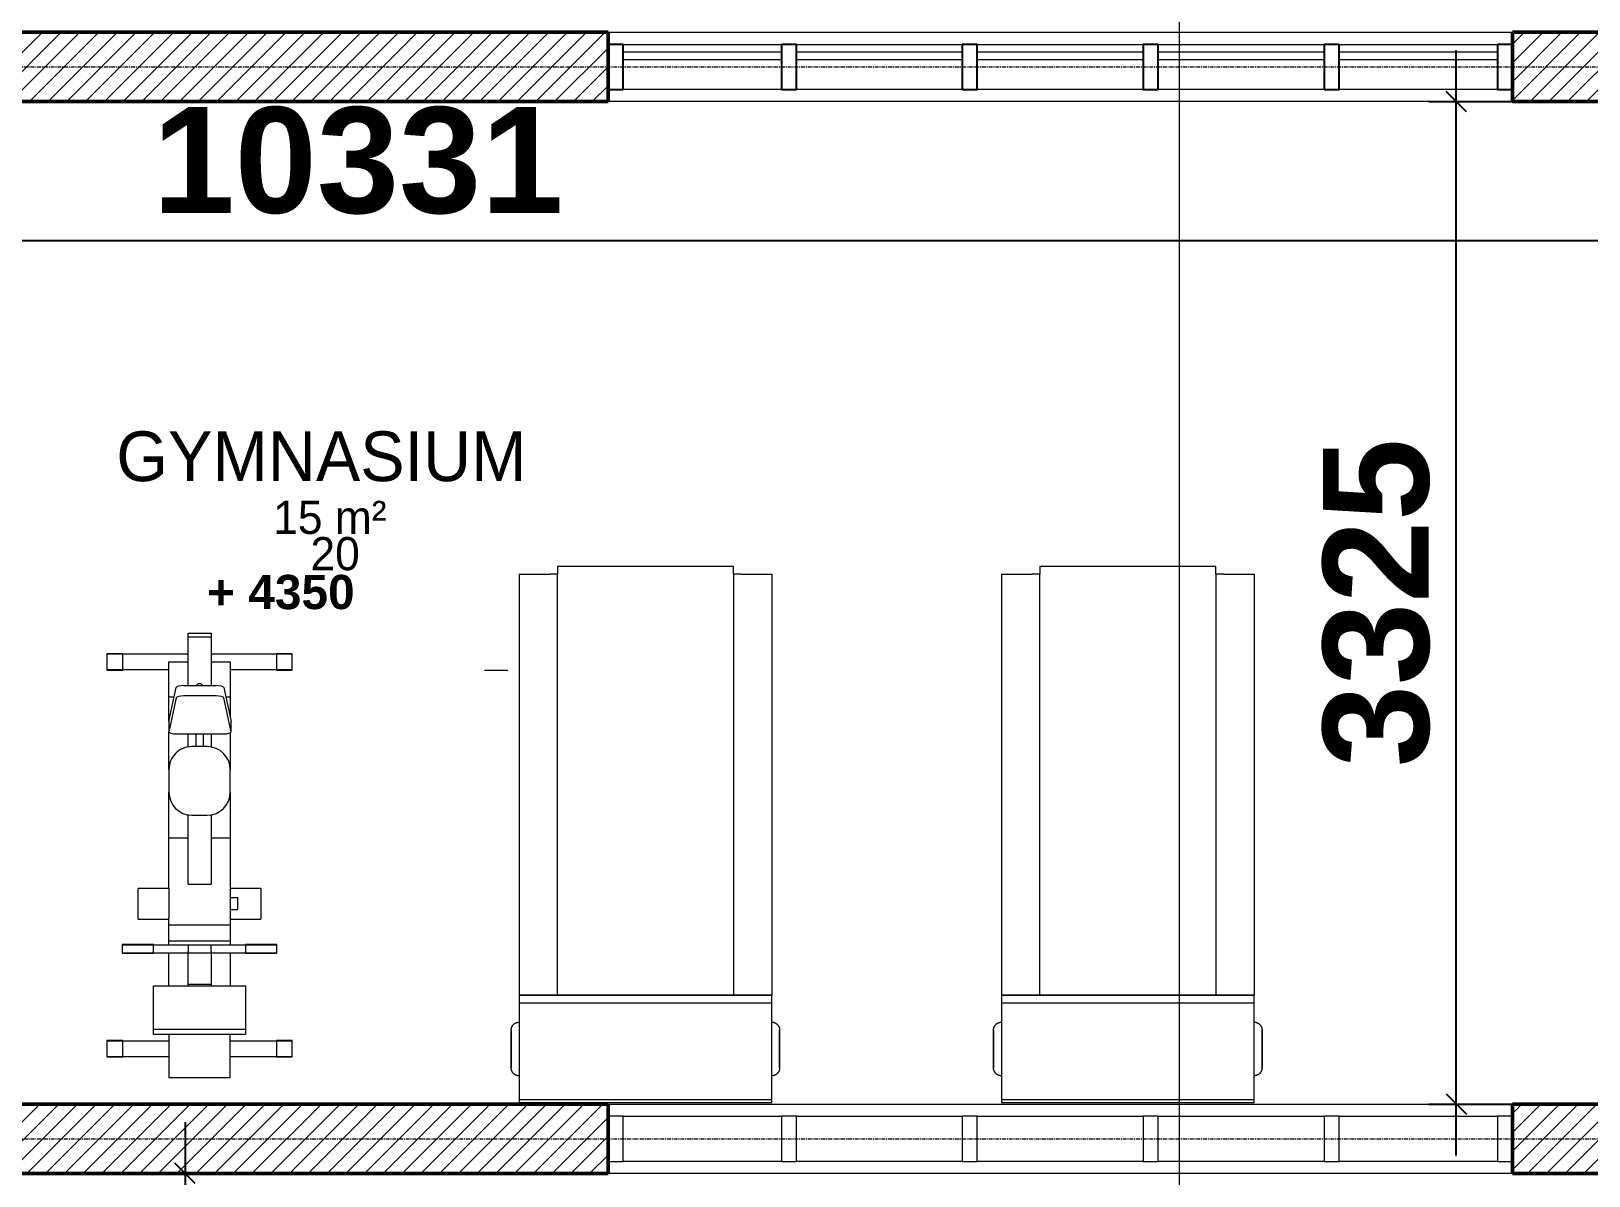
# Model space of a CAD drawing. Header units: inches. Extents: x 22 to 382261, y 22 to 371281.
# Drawn here: x 260572 to 265739, y 222899 to 226696 of the extents above; entities that cross this region are included whole.
import ezdxf

# ---------------------------------------------------------------- set-up
doc = ezdxf.new("R2010")
doc.units = ezdxf.units.IN
doc.header["$MEASUREMENT"] = 0
doc.linetypes.add('Grid Line 1_2_', pattern=[22.225, 12.7, -3.175, 3.175, -3.175])
for name, color, linetype, lineweight in [('A-ANNO-DIMS', 211, 'Continuous', 9), ('A-AREA-IDEN', 2, 'Continuous', 9), ('A-GLAZ-CURT', 52, 'Continuous', 9), ('A-GLAZ-CWMG', 51, 'Continuous', 9), ('A-WALL-PATT', 111, 'Continuous', 9), ('G-ANNO-DIMS', 111, 'Continuous', 9), ('G-ANNO-SYMB', 111, 'Continuous', 9), ('I-WALL', 2, 'Continuous', 9), ('Q-SPCQ', 91, 'Continuous', 9), ('S-GRID', 1, 'Continuous', 9)]:
    doc.layers.add(name, color=color, linetype=linetype, lineweight=lineweight)
doc.styles.add('Arial_B', font='arialbd.ttf', dxfattribs={"height": 350.793651})
doc.styles.add('Arial_B_1', font='arialbd.ttf', dxfattribs={"height": 180.555556})
doc.styles.add('Century Gothic_1', font='GOTHIC.TTF', dxfattribs={"height": 1})
doc.styles.add('Gill Sans MT', font='GIL_____.TTF', dxfattribs={"height": 262.5})
doc.dimstyles.new('2', dxfattribs={"dimscale": 304.8, "dimtxt": 346.888196, "dimasz": 0.221354, "dimexe": 1.338583, "dimexo": 0.0625, "dimgap": 0.278871, "dimtad": 1, "dimdec": 0, "dimzin": 0, "dimdsep": 46, "dimtxsty": 'Arial_B', "dimblk1": 'OBLIQUE', "dimblk2": 'OBLIQUE', "dimsah": 1, "dimcen": 0.09, "dimdle": 0.557743, "dimazin": 0, "dimtfac": 1, "dimtdec": 4, "dimtix": 1, "dimtmove": 0, "dimatfit": 3, "dimfxl": 0.557743, "dimfxlon": 1, "dimtvp": 1, "dimtolj": 1, "dimtzin": 0, "dimarcsym": 2})
pattern_1 = [(45, (255029.064, 214453.94), (-31.1127, 31.1127), [])]

# ---------------------------------------------------------------- blocks, each defined once
blk = doc.blocks.new('System Panel - Glazed-443222-02-FIRST FLOOR DIM - PART B')
at = {"layer": 'A-GLAZ-CURT', "lineweight": 18}
for p, q in [((262.5, -24.5), (-262.5, -24.5)), ((-262.5, -24.5), (-262.5, -49.5)), ((-262.5, -49.5), (262.5, -49.5)), ((262.5, -49.5), (262.5, -24.5))]:
    blk.add_line(p, q, dxfattribs=at)
blk = doc.blocks.new('System Panel - Glazed-443223-02-FIRST FLOOR DIM - PART B')
at = {"layer": 'A-GLAZ-CURT', "lineweight": 18}
for p, q in [((275, -24.5), (-275, -24.5)), ((-275, -24.5), (-275, -49.5)), ((-275, -49.5), (275, -49.5)), ((275, -49.5), (275, -24.5))]:
    blk.add_line(p, q, dxfattribs=at)
blk = doc.blocks.new('Rectangular Mullion - 50 x 150mm-443214-02-FIRST FLOOR DIM - PART B')
at = {"layer": 'A-GLAZ-CWMG'}
for p, q in [((9881.2, 12198.2), (10406.2, 12198.2)), ((10406.2, 12048.2), (9881.2, 12048.2))]:
    blk.add_line(p, q, dxfattribs=at)
blk = doc.blocks.new('Rectangular Mullion - 50 x 150mm-443215-02-FIRST FLOOR DIM - PART B')
at = {"layer": 'A-GLAZ-CWMG'}
for p, q in [((9281.2, 12198.2), (9831.2, 12198.2)), ((9831.2, 12048.2), (9281.2, 12048.2))]:
    blk.add_line(p, q, dxfattribs=at)
blk = doc.blocks.new('Rectangular Mullion - 50 x 150mm-443226-02-FIRST FLOOR DIM - PART B')
at = {"layer": 'A-GLAZ-CWMG', "lineweight": 25}
for p, q in [((-50, 75), (0, 75)), ((-50, -75), (-50, 75)), ((0, 75), (0, -75)), ((0, -75), (-50, -75))]:
    blk.add_line(p, q, dxfattribs=at)
blk = doc.blocks.new('Rectangular Mullion - 50 x 150mm-443218-02-FIRST FLOOR DIM - PART B')
at = {"layer": 'A-GLAZ-CWMG', "lineweight": 25}
for p, q in [((-25, 75), (25, 75)), ((-25, -75), (-25, 75)), ((25, 75), (25, -75)), ((25, -75), (-25, -75))]:
    blk.add_line(p, q, dxfattribs=at)
blk = doc.blocks.new('Rectangular Mullion - 50 x 150mm-V7-02-FIRST FLOOR DIM - PART B')
at = {"layer": 'A-GLAZ-CWMG', "lineweight": 25}
for p, q in [((-25, 75), (25, 75)), ((-25, -75), (-25, 75)), ((25, 75), (25, -75)), ((25, -75), (-25, -75))]:
    blk.add_line(p, q, dxfattribs=at)
blk = doc.blocks.new('Rectangular Mullion - 50 x 150mm-443228-02-FIRST FLOOR DIM - PART B')
at = {"layer": 'A-GLAZ-CWMG', "lineweight": 25}
for p, q in [((0, 75), (-50, 75)), ((-50, 75), (-50, -75)), ((0, -75), (0, 75)), ((-50, -75), (0, -75))]:
    blk.add_line(p, q, dxfattribs=at)
blk = doc.blocks.new('Rectangular Mullion - 50 x 150mm-448107-02-FIRST FLOOR DIM - PART B')
at = {"layer": 'A-GLAZ-CWMG'}
for p, q in [((0, 75), (-50, 75)), ((-50, 75), (-50, -75)), ((0, -75), (0, 75)), ((-50, -75), (0, -75))]:
    blk.add_line(p, q, dxfattribs=at)
blk = doc.blocks.new('Rectangular Mullion - 50 x 150mm-443211-02-FIRST FLOOR DIM - PART B')
at = {"layer": 'A-GLAZ-CWMG'}
for p, q in [((7506.2, 8493.2), (7506.2, 8643.2)), ((7506.2, 8643.2), (8031.2, 8643.2)), ((8031.2, 8643.2), (8031.2, 8493.2)), ((8031.2, 8493.2), (7506.2, 8493.2))]:
    blk.add_line(p, q, dxfattribs=at)
blk = doc.blocks.new('Rectangular Mullion - 50 x 150mm-448108-02-FIRST FLOOR DIM - PART B')
at = {"layer": 'A-GLAZ-CWMG'}
for p, q in [((-50, -75), (-50, 75)), ((-50, 75), (0, 75)), ((0, 75), (0, -75)), ((0, -75), (-50, -75))]:
    blk.add_line(p, q, dxfattribs=at)
blk = doc.blocks.new('Rectangular Mullion - 50 x 150mm-448103-02-FIRST FLOOR DIM - PART B')
at = {"layer": 'A-GLAZ-CWMG'}
for p, q in [((-25, -75), (-25, 75)), ((-25, 75), (25, 75)), ((25, 75), (25, -75)), ((25, -75), (-25, -75))]:
    blk.add_line(p, q, dxfattribs=at)
blk = doc.blocks.new('Rectangular Mullion - 50 x 150mm-443217-02-FIRST FLOOR DIM - PART B')
at = {"layer": 'A-GLAZ-CWMG'}
for p, q in [((9281.2, 8493.2), (9281.2, 8643.2)), ((9281.2, 8643.2), (9831.2, 8643.2)), ((9831.2, 8643.2), (9831.2, 8493.2)), ((9831.2, 8493.2), (9281.2, 8493.2))]:
    blk.add_line(p, q, dxfattribs=at)
blk = doc.blocks.new('Bike-Excercise_Reed - Bike-Excercise_Reed-714075-02-FIRST FLOOR DIM - PART B')
at = {"layer": 'Q-SPCQ'}
for p, q in [((-655.6, 307.1), (-655.6, 254.8)), ((-601.7, 307.1), (-655.6, 307.1)), ((-654, 305.6), (-654, 101.6)), ((-603.2, 101.6), (-603.2, 305.6)), ((-601.7, 254.8), (-601.7, 307.1)), ((627.1, 307), (627.1, 254.8)), ((681, 307), (627.1, 307)), ((628.7, 305.6), (628.7, 101.6)), ((679.5, 38.1), (679.5, 305.6)), ((681, 254.8), (681, 307)), ((-655.6, 254.8), (-601.7, 254.8)), ((-312.1, 256.5), (-312.1, 152.4)), ((-283.5, 256.5), (-312.1, 256.5)), ((-310.4, 254.8), (-310.4, -254.8)), ((-285, -254.8), (-285, 254.8)), ((-283.5, 152.4), (-283.5, 256.5)), ((627.1, 254.8), (681, 254.8)), ((-198.4, 203.2), (-198.4, 101.6)), ((-96.8, 101.6), (-96.8, 203.2)), ((-581.4, 152.4), (-563.4, 152.4)), ((-581.4, -152.4), (-581.4, 152.4)), ((-563.4, 152.4), (-419.7, 152.4)), ((-563.4, 152.4), (-563.4, -152.4)), ((-419.7, 152.4), (-419.7, -152.4)), ((-312.1, 152.4), (-283.5, 152.4)), ((-723.6, 101.6), (-723.6, -101.6)), ((-581.4, 101.6), (-723.6, 101.6)), ((-419.7, 101.6), (-310.4, 101.6)), ((-285.1, 101.6), (-270.5, 101.6)), ((-270.5, 101.6), (-218.1, 101.6)), ((-270.5, 101.6), (-270.5, -101.6)), ((-270.5, 101.6), (-270.5, -101.6)), ((-218.1, 101.6), (-194.7, 101.6)), ((-218.1, 101.6), (-218.1, -101.6)), ((-96.8, 101.6), (71, 101.6)), ((71, 101.6), (222.3, 101.6)), ((71, 101.6), (71, 38.1)), ((297.2, 101.6), (222.3, 101.6)), ((297.2, 101.6), (422.7, 101.6)), ((415.5, 76.3), (415.5, -79.1)), ((456.4, 101.7), (422.1, 101.7)), ((535.5, 77.5), (422.4, 101.7)), ((456.8, 101.7), (569.8, 77.5)), ((457, 101.6), (537.2, 101.6)), ((537.2, 101.6), (654.1, 101.6)), ((537.2, 84.5), (537.2, 101.6)), ((541.7, -55), (541.7, 52.2)), ((576, 52.2), (576, -55)), ((654.1, 101.6), (654.1, 38.1)), ((-419.7, 38.1), (-414.4, 38.1)), ((-414.4, 38.1), (-306.7, 38.1)), ((-414.4, 38.1), (-414.4, -38.1)), ((-304.1, 38.1), (-306.6, 38.1)), ((-301, 38.1), (-304, 38.1)), ((-297.7, 38.1), (-300.9, 38.1)), ((-284.9, 38.1), (-297.6, 38.1)), ((-284.9, -38.1), (-284.9, 38.1)), ((-82.4, 38.1), (147.7, 38.1)), ((-82.4, 38.1), (-82.4, -38.1)), ((146.1, 25.4), (146.1, -25.4)), ((371.8, 38.1), (415.5, 38.1)), ((373.4, -25.4), (373.4, 25.4)), ((412.3, 12.7), (373.4, 12.7)), ((412.3, 12.7), (414.3, 12.7)), ((576, 38.1), (736.9, 38.1)), ((736.9, 38.1), (750, 38.1)), ((736.9, -38.1), (736.9, 38.1)), ((750, 38.1), (750, -38.1)), ((-414.4, -38.1), (-419.7, -38.1)), ((-306.7, -38.1), (-414.4, -38.1)), ((-306.6, -38.1), (-304.1, -38.1)), ((-304, -38.1), (-301, -38.1)), ((-300.9, -38.1), (-297.7, -38.1)), ((-297.6, -38.1), (-284.9, -38.1)), ((147.7, -38.1), (-82.4, -38.1)), ((71, -38.1), (71, -101.6)), ((415.5, -38.1), (371.8, -38.1)), ((373.4, -12.7), (412.3, -12.7)), ((736.9, -38.1), (576, -38.1)), ((654.1, -38.1), (654.1, -101.6)), ((679.5, -305.6), (679.5, -38.1)), ((750, -38.1), (736.9, -38.1)), ((-723.6, -101.6), (-581.4, -101.6)), ((-654, -101.6), (-654, -305.6)), ((-603.2, -305.6), (-603.2, -101.6)), ((-310.3, -101.6), (-419.7, -101.6)), ((-270.5, -101.6), (-285, -101.6)), ((-218.1, -101.6), (-270.5, -101.6)), ((71, -101.6), (-218.1, -101.6)), ((-198.4, -101.6), (-198.4, -203.2)), ((-166.7, -101.6), (-166.7, -127)), ((-128.6, -127), (-128.6, -101.6)), ((-96.8, -203.2), (-96.8, -101.6)), ((222.3, -101.6), (71, -101.6)), ((222.3, -101.6), (297.2, -101.6)), ((419.2, -101.6), (297.2, -101.6)), ((422.4, -104.5), (535.5, -80.3)), ((569.8, -80.3), (456.8, -104.5)), ((537.2, -101.6), (470.2, -101.6)), ((537.2, -101.6), (537.2, -87.3)), ((654.1, -101.6), (537.2, -101.6)), ((628.7, -101.6), (628.7, -305.6)), ((-563.4, -152.4), (-581.4, -152.4)), ((-419.7, -152.4), (-563.4, -152.4)), ((-312.1, -152.4), (-312.1, -256.5)), ((-283.5, -152.4), (-312.1, -152.4)), ((-283.5, -256.5), (-283.5, -152.4)), ((-166.7, -127), (-128.6, -127)), ((422.1, -104.5), (456.4, -104.5)), ((-655.6, -254.8), (-655.6, -307.1)), ((-601.7, -254.8), (-655.6, -254.8)), ((-601.7, -307.1), (-601.7, -254.8)), ((-312.1, -256.5), (-283.5, -256.5)), ((627.1, -254.8), (627.1, -307)), ((681, -254.8), (627.1, -254.8)), ((681, -307), (681, -254.8)), ((-655.6, -307.1), (-601.7, -307.1)), ((627.1, -307), (681, -307))]:
    blk.add_line(p, q, dxfattribs=at)
at = {"layer": 'Q-SPCQ', "flags": 128}
for points in [[(-198.4, 203.2), (-197.7, 203.2), (-195.7, 203.2), (-192.3, 203.2), (-187.7, 203.2), (-182, 203.2), (-175.4, 203.2), (-168, 203.2), (-160.1, 203.2), (-151.8, 203.2), (-143.4, 203.2), (-135.2, 203.2), (-127.2, 203.2), (-119.9, 203.2), (-113.2, 203.2), (-107.5, 203.2), (-103, 203.2), (-99.6, 203.2), (-97.5, 203.2), (-96.8, 203.2)], [(-96.8, 101.6), (-97.5, 101.6), (-99.6, 101.6), (-103, 101.6), (-107.5, 101.6), (-113.2, 101.6), (-119.9, 101.6), (-127.2, 101.6), (-135.2, 101.6), (-143.4, 101.6), (-151.8, 101.6), (-160.1, 101.6), (-168, 101.6), (-175.4, 101.6), (-182, 101.6), (-187.7, 101.6), (-192.3, 101.6), (-194.5, 101.6)], [(415.5, -12.7), (413.8, -12.7), (412.3, -12.7)], [(-96.8, -203.2), (-97.5, -203.2), (-99.6, -203.2), (-103, -203.2), (-107.5, -203.2), (-113.2, -203.2), (-119.9, -203.2), (-127.2, -203.2), (-135.2, -203.2), (-143.4, -203.2), (-151.8, -203.2), (-160.1, -203.2), (-168, -203.2), (-175.4, -203.2), (-182, -203.2), (-187.7, -203.2), (-192.3, -203.2), (-195.7, -203.2), (-197.7, -203.2), (-198.4, -203.2)]]:
    blk.add_lwpolyline(points, dxfattribs=at)
at = {"layer": 'Q-SPCQ'}
for centre, start, end in [((222.3, 25.4), 90, 180), ((297.2, 25.4), 360, 90), ((222.3, -25.4), 180, 270), ((297.2, -25.4), 270, 0)]:
    blk.add_arc(centre, 76.2, start, end, dxfattribs=at)
for centre, major_axis, ratio, start_param, end_param in [((422.1, 76.3), (0, 25.4), 0.258819, 6.227989, 7.853982), ((535.1, 52.2), (0, 25.4), 0.258819, 4.712389, 6.227989), ((569.4, 52.2), (0, 25.4), 0.258819, 4.712389, 6.227989), ((569.6, 0), (0, 12.7), 0.965926, 4.712389, 5.730403), ((569.6, 0), (0, 12.7), 0.965926, 3.694375, 4.712389), ((422.1, -79.1), (0, 25.4), 0.258819, 1.570796, 3.196789), ((535.1, -55), (0, 25.4), 0.258819, 3.196789, 4.712389), ((569.4, -55), (0, 25.4), 0.258819, 3.196789, 4.712389)]:
    blk.add_ellipse(centre, major_axis=major_axis, ratio=ratio, start_param=start_param, end_param=end_param, dxfattribs=at)
blk = doc.blocks.new('Treadmill - Treadmill-719310-02-FIRST FLOOR DIM - PART B')
at = {"layer": 'Q-SPCQ'}
for p, q in [((736.6, 1778), (152.4, 1778)), ((152.4, 1778), (152.4, 1752.6)), ((736.6, 1752.6), (736.6, 1778)), ((25.4, 1752.6), (127, 1752.6)), ((25.4, 1752.6), (25.4, 356.6)), ((152.4, 1752.6), (127, 1752.6)), ((152.4, 356.6), (152.4, 1752.6)), ((152.4, 356.6), (152.4, 1752.6)), ((736.6, 1752.6), (736.6, 356.4)), ((736.6, 1752.6), (736.6, 356.4)), ((762, 1752.6), (736.6, 1752.6)), ((762, 1752.6), (863.6, 1752.6)), ((863.6, 1752.6), (863.6, 356.6)), ((863.6, 356.6), (25.4, 356.6)), ((25.4, 356.6), (25.4, 330.6)), ((25.4, 356.6), (863.6, 356.6)), ((25.4, 330.6), (25.4, 10.4)), ((25.4, 330.6), (863.6, 330.6)), ((863.6, 330.6), (863.6, 356.6)), ((863.6, 10.4), (863.6, 330.6)), ((25.4, 10.4), (25.4, 0)), ((25.4, 10.4), (863.6, 10.4)), ((25.4, 0), (863.6, 0)), ((863.6, 0), (863.6, 10.4))]:
    blk.add_line(p, q, dxfattribs=at)
at = {"layer": 'Q-SPCQ', "flags": 128}
for points in [[(-0.7, 240.6), (-0.7, 241.7), (-0.6, 242.7), (-0.5, 243.8), (-0.4, 244.8), (-0.2, 245.8), (0, 246.8), (0.3, 247.8), (0.6, 248.8), (0.9, 249.8), (1.3, 250.8), (1.8, 251.7), (2.2, 252.7), (2.7, 253.6), (3.2, 254.5), (3.8, 255.4), (4.4, 256.2), (5.1, 257), (5.7, 257.8), (6.4, 258.6), (7.2, 259.3), (7.9, 260), (8.7, 260.7), (9.5, 261.4), (10.4, 262), (11.2, 262.6), (12.1, 263.1), (13, 263.6), (14, 264.1), (14.9, 264.5), (15.9, 264.9), (16.9, 265.3), (17.9, 265.6), (18.9, 265.9), (19.9, 266.1), (20.9, 266.3), (21.9, 266.5), (23, 266.6), (24, 266.7), (25, 266.7), (25.3, 266.7)], [(863.7, 266.7), (864.7, 266.7), (865.8, 266.6), (866.8, 266.5), (867.8, 266.4), (868.8, 266.2), (869.9, 266), (870.9, 265.7), (871.9, 265.4), (872.9, 265), (873.8, 264.6), (874.8, 264.2), (875.7, 263.8), (876.6, 263.3), (877.5, 262.7), (878.4, 262.1), (879.2, 261.5), (880.1, 260.9), (880.9, 260.2), (881.6, 259.5), (882.4, 258.8), (883.1, 258), (883.8, 257.2), (884.4, 256.4), (885, 255.6), (885.6, 254.7), (886.1, 253.8), (886.7, 252.9), (887.1, 252), (887.6, 251), (888, 250.1), (888.3, 249.1), (888.6, 248.1), (888.9, 247.1), (889.2, 246.1), (889.4, 245.1), (889.5, 244), (889.6, 243), (889.7, 242), (889.7, 240.9), (889.7, 240.6)], [(-0.7, 177.8), (-0.7, 180.3), (-0.7, 182.8), (-0.7, 185.3), (-0.7, 187.8), (-0.7, 190.3), (-0.7, 192.7), (-0.7, 195.2), (-0.7, 197.6), (-0.7, 199.9), (-0.7, 202.3), (-0.7, 204.6), (-0.7, 206.8), (-0.7, 209), (-0.7, 211.2), (-0.7, 213.3), (-0.7, 215.3), (-0.7, 217.3), (-0.7, 219.2), (-0.7, 221.1), (-0.7, 222.9), (-0.7, 224.6), (-0.7, 226.2), (-0.7, 227.8), (-0.7, 229.3), (-0.7, 230.7), (-0.7, 232), (-0.7, 233.2), (-0.7, 234.4), (-0.7, 235.4), (-0.7, 236.4), (-0.7, 237.2), (-0.7, 238), (-0.7, 238.7), (-0.7, 239.2), (-0.7, 239.7), (-0.7, 240.1), (-0.7, 240.4), (-0.7, 240.6), (-0.7, 240.6), (-0.7, 240.6)], [(-0.7, 240.6), (-0.7, 240.6), (-0.7, 240.4), (-0.7, 240.2), (-0.7, 239.8), (-0.7, 239.4), (-0.7, 238.8), (-0.7, 238.2), (-0.7, 237.4), (-0.7, 236.6), (-0.7, 235.7), (-0.7, 234.7), (-0.7, 233.5), (-0.7, 232.3), (-0.7, 231), (-0.7, 229.7), (-0.7, 228.2), (-0.7, 226.7), (-0.7, 225), (-0.7, 223.3), (-0.7, 221.6), (-0.7, 219.7), (-0.7, 217.8), (-0.7, 215.9), (-0.7, 213.8), (-0.7, 211.8), (-0.7, 209.6), (-0.7, 207.4), (-0.7, 205.2), (-0.7, 202.9), (-0.7, 200.6), (-0.7, 198.2), (-0.7, 195.8), (-0.7, 193.4), (-0.7, 190.9), (-0.7, 188.5), (-0.7, 186), (-0.7, 183.5), (-0.7, 181), (-0.7, 178.5), (-0.7, 177.8)], [(889.7, 177.8), (889.7, 180.3), (889.7, 182.8), (889.7, 185.3), (889.7, 187.8), (889.7, 190.3), (889.7, 192.7), (889.7, 195.2), (889.7, 197.6), (889.7, 199.9), (889.7, 202.3), (889.7, 204.6), (889.7, 206.8), (889.7, 209), (889.7, 211.2), (889.7, 213.3), (889.7, 215.3), (889.7, 217.3), (889.7, 219.2), (889.7, 221.1), (889.7, 222.9), (889.7, 224.6), (889.7, 226.2), (889.7, 227.8), (889.7, 229.3), (889.7, 230.7), (889.7, 232), (889.7, 233.2), (889.7, 234.4), (889.7, 235.4), (889.7, 236.4), (889.7, 237.2), (889.7, 238), (889.7, 238.7), (889.7, 239.2), (889.7, 239.7), (889.7, 240.1), (889.7, 240.4), (889.7, 240.6), (889.7, 240.6), (889.7, 240.6)], [(889.7, 240.6), (889.7, 240.6), (889.7, 240.4), (889.7, 240.2), (889.7, 239.8), (889.7, 239.4), (889.7, 238.8), (889.7, 238.2), (889.7, 237.4), (889.7, 236.6), (889.7, 235.7), (889.7, 234.7), (889.7, 233.5), (889.7, 232.3), (889.7, 231), (889.7, 229.7), (889.7, 228.2), (889.7, 226.7), (889.7, 225), (889.7, 223.3), (889.7, 221.6), (889.7, 219.7), (889.7, 217.8), (889.7, 215.9), (889.7, 213.8), (889.7, 211.8), (889.7, 209.6), (889.7, 207.4), (889.7, 205.2), (889.7, 202.9), (889.7, 200.6), (889.7, 198.2), (889.7, 195.8), (889.7, 193.4), (889.7, 190.9), (889.7, 188.5), (889.7, 186), (889.7, 183.5), (889.7, 181), (889.7, 178.5), (889.7, 177.8)], [(-0.7, 177.8), (-0.7, 175.3), (-0.7, 172.8), (-0.7, 170.3), (-0.7, 167.8), (-0.7, 165.3), (-0.7, 162.9), (-0.7, 160.4), (-0.7, 158), (-0.7, 155.7), (-0.7, 153.3), (-0.7, 151), (-0.7, 148.8), (-0.7, 146.6), (-0.7, 144.4), (-0.7, 142.3), (-0.7, 140.3), (-0.7, 138.3), (-0.7, 136.4), (-0.7, 134.5), (-0.7, 132.7), (-0.7, 131), (-0.7, 129.4), (-0.7, 127.8), (-0.7, 126.3), (-0.7, 124.9), (-0.7, 123.6), (-0.7, 122.4), (-0.7, 121.2), (-0.7, 120.2), (-0.7, 119.2), (-0.7, 118.4), (-0.7, 117.6), (-0.7, 116.9), (-0.7, 116.4), (-0.7, 115.9), (-0.7, 115.5), (-0.7, 115.2), (-0.7, 115), (-0.7, 115), (-0.7, 115)], [(-0.7, 115), (-0.7, 115), (-0.7, 115.2), (-0.7, 115.4), (-0.7, 115.8), (-0.7, 116.2), (-0.7, 116.8), (-0.7, 117.4), (-0.7, 118.2), (-0.7, 119), (-0.7, 119.9), (-0.7, 120.9), (-0.7, 122.1), (-0.7, 123.3), (-0.7, 124.6), (-0.7, 125.9), (-0.7, 127.4), (-0.7, 128.9), (-0.7, 130.6), (-0.7, 132.3), (-0.7, 134), (-0.7, 135.9), (-0.7, 137.8), (-0.7, 139.7), (-0.7, 141.8), (-0.7, 143.8), (-0.7, 146), (-0.7, 148.2), (-0.7, 150.4), (-0.7, 152.7), (-0.7, 155), (-0.7, 157.4), (-0.7, 159.8), (-0.7, 162.2), (-0.7, 164.7), (-0.7, 167.1), (-0.7, 169.6), (-0.7, 172.1), (-0.7, 174.6), (-0.7, 177.1), (-0.7, 177.8)], [(889.7, 177.8), (889.7, 175.3), (889.7, 172.8), (889.7, 170.3), (889.7, 167.8), (889.7, 165.3), (889.7, 162.9), (889.7, 160.4), (889.7, 158), (889.7, 155.7), (889.7, 153.3), (889.7, 151), (889.7, 148.8), (889.7, 146.6), (889.7, 144.4), (889.7, 142.3), (889.7, 140.3), (889.7, 138.3), (889.7, 136.4), (889.7, 134.5), (889.7, 132.7), (889.7, 131), (889.7, 129.4), (889.7, 127.8), (889.7, 126.3), (889.7, 124.9), (889.7, 123.6), (889.7, 122.4), (889.7, 121.2), (889.7, 120.2), (889.7, 119.2), (889.7, 118.4), (889.7, 117.6), (889.7, 116.9), (889.7, 116.4), (889.7, 115.9), (889.7, 115.5), (889.7, 115.2), (889.7, 115), (889.7, 115), (889.7, 115)], [(889.7, 115), (889.7, 115), (889.7, 115.2), (889.7, 115.4), (889.7, 115.8), (889.7, 116.2), (889.7, 116.8), (889.7, 117.4), (889.7, 118.2), (889.7, 119), (889.7, 119.9), (889.7, 120.9), (889.7, 122.1), (889.7, 123.3), (889.7, 124.6), (889.7, 125.9), (889.7, 127.4), (889.7, 128.9), (889.7, 130.6), (889.7, 132.3), (889.7, 134), (889.7, 135.9), (889.7, 137.8), (889.7, 139.7), (889.7, 141.8), (889.7, 143.8), (889.7, 146), (889.7, 148.2), (889.7, 150.4), (889.7, 152.7), (889.7, 155), (889.7, 157.4), (889.7, 159.8), (889.7, 162.2), (889.7, 164.7), (889.7, 167.1), (889.7, 169.6), (889.7, 172.1), (889.7, 174.6), (889.7, 177.1), (889.7, 177.8)], [(25.3, 88.9), (24.3, 88.9), (23.2, 89), (22.2, 89.1), (21.2, 89.2), (20.2, 89.4), (19.1, 89.6), (18.1, 89.9), (17.1, 90.2), (16.1, 90.6), (15.2, 91), (14.2, 91.4), (13.3, 91.8), (12.4, 92.3), (11.5, 92.9), (10.6, 93.5), (9.8, 94.1), (8.9, 94.7), (8.1, 95.4), (7.4, 96.1), (6.6, 96.8), (5.9, 97.6), (5.2, 98.4), (4.6, 99.2), (4, 100), (3.4, 100.9), (2.9, 101.8), (2.3, 102.7), (1.9, 103.6), (1.4, 104.6), (1, 105.5), (0.7, 106.5), (0.4, 107.5), (0.1, 108.5), (-0.2, 109.5), (-0.4, 110.5), (-0.5, 111.6), (-0.6, 112.6), (-0.7, 113.6), (-0.7, 114.7), (-0.7, 115)], [(889.7, 115), (889.7, 113.9), (889.6, 112.9), (889.5, 111.8), (889.4, 110.8), (889.2, 109.8), (889, 108.8), (888.7, 107.8), (888.4, 106.8), (888.1, 105.8), (887.7, 104.8), (887.2, 103.9), (886.8, 102.9), (886.3, 102), (885.8, 101.1), (885.2, 100.2), (884.6, 99.4), (883.9, 98.6), (883.3, 97.8), (882.6, 97), (881.8, 96.3), (881.1, 95.6), (880.3, 94.9), (879.5, 94.2), (878.6, 93.6), (877.8, 93), (876.9, 92.5), (876, 92), (875, 91.5), (874.1, 91.1), (873.1, 90.7), (872.1, 90.3), (871.1, 90), (870.1, 89.7), (869.1, 89.5), (868.1, 89.3), (867.1, 89.1), (866, 89), (865, 88.9), (864, 88.9), (863.7, 88.9)]]:
    blk.add_lwpolyline(points, dxfattribs=at)
blk = doc.blocks.new('Treadmill - Treadmill-V20-02-FIRST FLOOR DIM - PART B')
at = {"layer": 'Q-SPCQ'}
for p, q in [((736.6, 1778), (152.4, 1778)), ((152.4, 1778), (152.4, 1752.6)), ((736.6, 1752.6), (736.6, 1778)), ((25.4, 1752.6), (127, 1752.6)), ((25.4, 1752.6), (25.4, 356.6)), ((152.4, 1752.6), (127, 1752.6)), ((152.4, 356.6), (152.4, 1752.6)), ((152.4, 356.6), (152.4, 1752.6)), ((736.6, 1752.6), (736.6, 356.4)), ((736.6, 1752.6), (736.6, 356.4)), ((762, 1752.6), (736.6, 1752.6)), ((762, 1752.6), (863.6, 1752.6)), ((863.6, 1752.6), (863.6, 356.6)), ((863.6, 356.6), (25.4, 356.6)), ((25.4, 356.6), (25.4, 330.6)), ((25.4, 356.6), (863.6, 356.6)), ((25.4, 330.6), (25.4, 10.4)), ((25.4, 330.6), (863.6, 330.6)), ((863.6, 330.6), (863.6, 356.6)), ((863.6, 10.4), (863.6, 330.6)), ((25.4, 10.4), (25.4, 0)), ((25.4, 10.4), (863.6, 10.4)), ((25.4, 0), (863.6, 0)), ((863.6, 0), (863.6, 10.4))]:
    blk.add_line(p, q, dxfattribs=at)
at = {"layer": 'Q-SPCQ', "flags": 128}
for points in [[(-0.7, 240.6), (-0.7, 241.7), (-0.6, 242.7), (-0.5, 243.8), (-0.4, 244.8), (-0.2, 245.8), (0, 246.8), (0.3, 247.8), (0.6, 248.8), (0.9, 249.8), (1.3, 250.8), (1.8, 251.7), (2.2, 252.7), (2.7, 253.6), (3.2, 254.5), (3.8, 255.4), (4.4, 256.2), (5.1, 257), (5.7, 257.8), (6.4, 258.6), (7.2, 259.3), (7.9, 260), (8.7, 260.7), (9.5, 261.4), (10.4, 262), (11.2, 262.6), (12.1, 263.1), (13, 263.6), (14, 264.1), (14.9, 264.5), (15.9, 264.9), (16.9, 265.3), (17.9, 265.6), (18.9, 265.9), (19.9, 266.1), (20.9, 266.3), (21.9, 266.5), (23, 266.6), (24, 266.7), (25, 266.7), (25.3, 266.7)], [(863.7, 266.7), (864.7, 266.7), (865.8, 266.6), (866.8, 266.5), (867.8, 266.4), (868.8, 266.2), (869.9, 266), (870.9, 265.7), (871.9, 265.4), (872.9, 265), (873.8, 264.6), (874.8, 264.2), (875.7, 263.8), (876.6, 263.3), (877.5, 262.7), (878.4, 262.1), (879.2, 261.5), (880.1, 260.9), (880.9, 260.2), (881.6, 259.5), (882.4, 258.8), (883.1, 258), (883.8, 257.2), (884.4, 256.4), (885, 255.6), (885.6, 254.7), (886.1, 253.8), (886.7, 252.9), (887.1, 252), (887.6, 251), (888, 250.1), (888.3, 249.1), (888.6, 248.1), (888.9, 247.1), (889.2, 246.1), (889.4, 245.1), (889.5, 244), (889.6, 243), (889.7, 242), (889.7, 240.9), (889.7, 240.6)], [(-0.7, 177.8), (-0.7, 180.3), (-0.7, 182.8), (-0.7, 185.3), (-0.7, 187.8), (-0.7, 190.3), (-0.7, 192.7), (-0.7, 195.2), (-0.7, 197.6), (-0.7, 199.9), (-0.7, 202.3), (-0.7, 204.6), (-0.7, 206.8), (-0.7, 209), (-0.7, 211.2), (-0.7, 213.3), (-0.7, 215.3), (-0.7, 217.3), (-0.7, 219.2), (-0.7, 221.1), (-0.7, 222.9), (-0.7, 224.6), (-0.7, 226.2), (-0.7, 227.8), (-0.7, 229.3), (-0.7, 230.7), (-0.7, 232), (-0.7, 233.2), (-0.7, 234.4), (-0.7, 235.4), (-0.7, 236.4), (-0.7, 237.2), (-0.7, 238), (-0.7, 238.7), (-0.7, 239.2), (-0.7, 239.7), (-0.7, 240.1), (-0.7, 240.4), (-0.7, 240.6), (-0.7, 240.6), (-0.7, 240.6)], [(-0.7, 240.6), (-0.7, 240.6), (-0.7, 240.4), (-0.7, 240.2), (-0.7, 239.8), (-0.7, 239.4), (-0.7, 238.8), (-0.7, 238.2), (-0.7, 237.4), (-0.7, 236.6), (-0.7, 235.7), (-0.7, 234.7), (-0.7, 233.5), (-0.7, 232.3), (-0.7, 231), (-0.7, 229.7), (-0.7, 228.2), (-0.7, 226.7), (-0.7, 225), (-0.7, 223.3), (-0.7, 221.6), (-0.7, 219.7), (-0.7, 217.8), (-0.7, 215.9), (-0.7, 213.8), (-0.7, 211.8), (-0.7, 209.6), (-0.7, 207.4), (-0.7, 205.2), (-0.7, 202.9), (-0.7, 200.6), (-0.7, 198.2), (-0.7, 195.8), (-0.7, 193.4), (-0.7, 190.9), (-0.7, 188.5), (-0.7, 186), (-0.7, 183.5), (-0.7, 181), (-0.7, 178.5), (-0.7, 177.8)], [(889.7, 177.8), (889.7, 180.3), (889.7, 182.8), (889.7, 185.3), (889.7, 187.8), (889.7, 190.3), (889.7, 192.7), (889.7, 195.2), (889.7, 197.6), (889.7, 199.9), (889.7, 202.3), (889.7, 204.6), (889.7, 206.8), (889.7, 209), (889.7, 211.2), (889.7, 213.3), (889.7, 215.3), (889.7, 217.3), (889.7, 219.2), (889.7, 221.1), (889.7, 222.9), (889.7, 224.6), (889.7, 226.2), (889.7, 227.8), (889.7, 229.3), (889.7, 230.7), (889.7, 232), (889.7, 233.2), (889.7, 234.4), (889.7, 235.4), (889.7, 236.4), (889.7, 237.2), (889.7, 238), (889.7, 238.7), (889.7, 239.2), (889.7, 239.7), (889.7, 240.1), (889.7, 240.4), (889.7, 240.6), (889.7, 240.6), (889.7, 240.6)], [(889.7, 240.6), (889.7, 240.6), (889.7, 240.4), (889.7, 240.2), (889.7, 239.8), (889.7, 239.4), (889.7, 238.8), (889.7, 238.2), (889.7, 237.4), (889.7, 236.6), (889.7, 235.7), (889.7, 234.7), (889.7, 233.5), (889.7, 232.3), (889.7, 231), (889.7, 229.7), (889.7, 228.2), (889.7, 226.7), (889.7, 225), (889.7, 223.3), (889.7, 221.6), (889.7, 219.7), (889.7, 217.8), (889.7, 215.9), (889.7, 213.8), (889.7, 211.8), (889.7, 209.6), (889.7, 207.4), (889.7, 205.2), (889.7, 202.9), (889.7, 200.6), (889.7, 198.2), (889.7, 195.8), (889.7, 193.4), (889.7, 190.9), (889.7, 188.5), (889.7, 186), (889.7, 183.5), (889.7, 181), (889.7, 178.5), (889.7, 177.8)], [(-0.7, 177.8), (-0.7, 175.3), (-0.7, 172.8), (-0.7, 170.3), (-0.7, 167.8), (-0.7, 165.3), (-0.7, 162.9), (-0.7, 160.4), (-0.7, 158), (-0.7, 155.7), (-0.7, 153.3), (-0.7, 151), (-0.7, 148.8), (-0.7, 146.6), (-0.7, 144.4), (-0.7, 142.3), (-0.7, 140.3), (-0.7, 138.3), (-0.7, 136.4), (-0.7, 134.5), (-0.7, 132.7), (-0.7, 131), (-0.7, 129.4), (-0.7, 127.8), (-0.7, 126.3), (-0.7, 124.9), (-0.7, 123.6), (-0.7, 122.4), (-0.7, 121.2), (-0.7, 120.2), (-0.7, 119.2), (-0.7, 118.4), (-0.7, 117.6), (-0.7, 116.9), (-0.7, 116.4), (-0.7, 115.9), (-0.7, 115.5), (-0.7, 115.2), (-0.7, 115), (-0.7, 115), (-0.7, 115)], [(-0.7, 115), (-0.7, 115), (-0.7, 115.2), (-0.7, 115.4), (-0.7, 115.8), (-0.7, 116.2), (-0.7, 116.8), (-0.7, 117.4), (-0.7, 118.2), (-0.7, 119), (-0.7, 119.9), (-0.7, 120.9), (-0.7, 122.1), (-0.7, 123.3), (-0.7, 124.6), (-0.7, 125.9), (-0.7, 127.4), (-0.7, 128.9), (-0.7, 130.6), (-0.7, 132.3), (-0.7, 134), (-0.7, 135.9), (-0.7, 137.8), (-0.7, 139.7), (-0.7, 141.8), (-0.7, 143.8), (-0.7, 146), (-0.7, 148.2), (-0.7, 150.4), (-0.7, 152.7), (-0.7, 155), (-0.7, 157.4), (-0.7, 159.8), (-0.7, 162.2), (-0.7, 164.7), (-0.7, 167.1), (-0.7, 169.6), (-0.7, 172.1), (-0.7, 174.6), (-0.7, 177.1), (-0.7, 177.8)], [(889.7, 177.8), (889.7, 175.3), (889.7, 172.8), (889.7, 170.3), (889.7, 167.8), (889.7, 165.3), (889.7, 162.9), (889.7, 160.4), (889.7, 158), (889.7, 155.7), (889.7, 153.3), (889.7, 151), (889.7, 148.8), (889.7, 146.6), (889.7, 144.4), (889.7, 142.3), (889.7, 140.3), (889.7, 138.3), (889.7, 136.4), (889.7, 134.5), (889.7, 132.7), (889.7, 131), (889.7, 129.4), (889.7, 127.8), (889.7, 126.3), (889.7, 124.9), (889.7, 123.6), (889.7, 122.4), (889.7, 121.2), (889.7, 120.2), (889.7, 119.2), (889.7, 118.4), (889.7, 117.6), (889.7, 116.9), (889.7, 116.4), (889.7, 115.9), (889.7, 115.5), (889.7, 115.2), (889.7, 115), (889.7, 115), (889.7, 115)], [(889.7, 115), (889.7, 115), (889.7, 115.2), (889.7, 115.4), (889.7, 115.8), (889.7, 116.2), (889.7, 116.8), (889.7, 117.4), (889.7, 118.2), (889.7, 119), (889.7, 119.9), (889.7, 120.9), (889.7, 122.1), (889.7, 123.3), (889.7, 124.6), (889.7, 125.9), (889.7, 127.4), (889.7, 128.9), (889.7, 130.6), (889.7, 132.3), (889.7, 134), (889.7, 135.9), (889.7, 137.8), (889.7, 139.7), (889.7, 141.8), (889.7, 143.8), (889.7, 146), (889.7, 148.2), (889.7, 150.4), (889.7, 152.7), (889.7, 155), (889.7, 157.4), (889.7, 159.8), (889.7, 162.2), (889.7, 164.7), (889.7, 167.1), (889.7, 169.6), (889.7, 172.1), (889.7, 174.6), (889.7, 177.1), (889.7, 177.8)], [(25.3, 88.9), (24.3, 88.9), (23.2, 89), (22.2, 89.1), (21.2, 89.2), (20.2, 89.4), (19.1, 89.6), (18.1, 89.9), (17.1, 90.2), (16.1, 90.6), (15.2, 91), (14.2, 91.4), (13.3, 91.8), (12.4, 92.3), (11.5, 92.9), (10.6, 93.5), (9.8, 94.1), (8.9, 94.7), (8.1, 95.4), (7.4, 96.1), (6.6, 96.8), (5.9, 97.6), (5.2, 98.4), (4.6, 99.2), (4, 100), (3.4, 100.9), (2.9, 101.8), (2.3, 102.7), (1.9, 103.6), (1.4, 104.6), (1, 105.5), (0.7, 106.5), (0.4, 107.5), (0.1, 108.5), (-0.2, 109.5), (-0.4, 110.5), (-0.5, 111.6), (-0.6, 112.6), (-0.7, 113.6), (-0.7, 114.7), (-0.7, 115)], [(889.7, 115), (889.7, 113.9), (889.6, 112.9), (889.5, 111.8), (889.4, 110.8), (889.2, 109.8), (889, 108.8), (888.7, 107.8), (888.4, 106.8), (888.1, 105.8), (887.7, 104.8), (887.2, 103.9), (886.8, 102.9), (886.3, 102), (885.8, 101.1), (885.2, 100.2), (884.6, 99.4), (883.9, 98.6), (883.3, 97.8), (882.6, 97), (881.8, 96.3), (881.1, 95.6), (880.3, 94.9), (879.5, 94.2), (878.6, 93.6), (877.8, 93), (876.9, 92.5), (876, 92), (875, 91.5), (874.1, 91.1), (873.1, 90.7), (872.1, 90.3), (871.1, 90), (870.1, 89.7), (869.1, 89.5), (868.1, 89.3), (867.1, 89.1), (866, 89), (865, 88.9), (864, 88.9), (863.7, 88.9)]]:
    blk.add_lwpolyline(points, dxfattribs=at)
blk = doc.blocks.new('_Oblique')
at = {"color": 0, "linetype": 'ByBlock', "lineweight": -2}
blk.add_line((-0.5, -0.5), (0.5, 0.5), dxfattribs=at)
blk = doc.blocks.new('*D4117')
at = {"layer": 'A-ANNO-DIMS', "color": 0, "lineweight": -2, "transparency": 16777216}
for p, q in [((256490.3, 226092.5), (256490.3, 225593.5)), ((266821.1, 226092.5), (266821.1, 225593.5)), ((256320.3, 226001.5), (266991.1, 226001.5))]:
    blk.add_line(p, q, dxfattribs=at)
at = {"layer": 'Defpoints', "color": 0, "transparency": 16777216}
for p in [(256490.3, 226111.5), (266821.1, 226111.5), (266821.1, 226001.5)]:
    blk.add_point(p, dxfattribs=at)
at = {"layer": 'A-ANNO-DIMS', "color": 0, "lineweight": -2, "transparency": 16777216, "xscale": 67.46874999999999, "yscale": 67.46874999999999, "zscale": 67.46874999999999, "rotation": 180}
blk.add_blockref('_Oblique', (256490.3, 226001.5), dxfattribs=at)
at = {"layer": 'A-ANNO-DIMS', "color": 0, "lineweight": -2, "transparency": 16777216, "xscale": 67.46874999999999, "yscale": 67.46874999999999, "zscale": 67.46874999999999}
blk.add_blockref('_Oblique', (266821.1, 226001.5), dxfattribs=at)
at = {"layer": 'A-ANNO-DIMS', "color": 0, "transparency": 16777216, "insert": (261655.7, 226265.6), "char_height": 350.79, "width": 1026.089, "attachment_point": 5, "style": 'Arial_B'}
blk.add_mtext('\\A1;10331', dxfattribs=at)
blk = doc.blocks.new('*D4160')
at = {"layer": 'A-ANNO-DIMS', "color": 0, "lineweight": -2, "transparency": 16777216}
for p, q in [((261082.6, 223077.1), (261082.6, 221375.4)), ((261173.5, 222907.1), (260674.6, 222907.1)), ((261173.5, 221545.4), (260674.6, 221545.4))]:
    blk.add_line(p, q, dxfattribs=at)
at = {"layer": 'Defpoints', "color": 0, "transparency": 16777216}
for p in [(261192.6, 222907.1), (261082.6, 221545.4), (261192.6, 221545.4)]:
    blk.add_point(p, dxfattribs=at)
at = {"layer": 'A-ANNO-DIMS', "color": 0, "lineweight": -2, "transparency": 16777216, "xscale": 67.46874999999999, "yscale": 67.46874999999999, "zscale": 67.46874999999999}
for p, rotation in [((261082.6, 222907.1), 90), ((261082.6, 221545.4), 270)]:
    blk.add_blockref('_Oblique', p, dxfattribs=dict(at, rotation=rotation))
at = {"layer": 'A-ANNO-DIMS', "color": 0, "transparency": 16777216, "insert": (260818.5, 222226.3), "char_height": 350.79, "width": 820.872, "attachment_point": 5, "rotation": 90, "style": 'Arial_B'}
blk.add_mtext('\\A1;1362', dxfattribs=at)
blk = doc.blocks.new('*D4170')
at = {"layer": 'A-ANNO-DIMS', "color": 0, "lineweight": -2, "transparency": 16777216}
for p, q in [((265298.9, 222967.1), (265298.9, 226632.1)), ((265208, 226462.1), (265706.9, 226462.1)), ((265208, 223137.1), (265706.9, 223137.1))]:
    blk.add_line(p, q, dxfattribs=at)
at = {"layer": 'Defpoints', "color": 0, "transparency": 16777216}
for p in [(265188.9, 226462.1), (265298.9, 226462.1), (265188.9, 223137.1)]:
    blk.add_point(p, dxfattribs=at)
at = {"layer": 'A-ANNO-DIMS', "color": 0, "lineweight": -2, "transparency": 16777216, "xscale": 67.46874999999999, "yscale": 67.46874999999999, "zscale": 67.46874999999999}
for p, rotation in [((265298.9, 226462.1), 90), ((265298.9, 223137.1), 270)]:
    blk.add_blockref('_Oblique', p, dxfattribs=dict(at, rotation=rotation))
at = {"layer": 'A-ANNO-DIMS', "color": 0, "transparency": 16777216, "insert": (265034.8, 224799.6), "char_height": 350.79, "width": 820.872, "attachment_point": 5, "rotation": 90, "style": 'Arial_B'}
blk.add_mtext('\\A1;3325', dxfattribs=at)

msp = doc.modelspace()

# ---------------------------------------------------------------- hatches: boundary and pattern name
at = {"layer": 'A-WALL-PATT'}
h = msp.add_hatch(dxfattribs=at)
h.set_pattern_fill('FP_1', color=256, style=0, pattern_type=2)
h.set_pattern_definition(pattern_1)
h.paths.add_polyline_path([(256490.3, 226462.1), (257385.3, 226462.1), (257385.3, 226692.1), (256490.3, 226692.1)])
h.paths.add_polyline_path([(266821.1, 226462.1), (266820.7, 226692.1), (265485.3, 226692.1), (265485.3, 226462.1)])
h.paths.add_polyline_path([(260385.3, 226462.1), (262485.3, 226462.1), (262485.3, 226692.1), (260385.3, 226692.1)])
h = msp.add_hatch(dxfattribs=at)
h.set_pattern_fill('FP_1', color=256, style=0, pattern_type=2)
h.set_pattern_definition(pattern_1)
h.paths.add_polyline_path([(277733.3, 222907.1), (277752.4, 222907.1), (277752.4, 223137.1), (277510.3, 223137.1), (277510.3, 222907.1), (277641, 222907.1)])
h.paths.add_polyline_path([(256485.3, 222907.1), (257385.3, 222907.1), (257385.3, 223137.1), (256480.3, 223137.1), (256480.3, 222907.1)])
h.paths.add_polyline_path([(275916.5, 222907.1), (276460.3, 222907.1), (276460.3, 223137.1), (268920.3, 223137.1), (268920.3, 222907.1), (274733.2, 222907.1)])
h.paths.add_polyline_path([(260385.3, 222907.1), (262485.3, 222907.1), (262485.3, 223137.1), (260385.3, 223137.1), (260385.3, 223026.5)])
h.paths.add_polyline_path([(265485.3, 222907.1), (267051.1, 222907.1), (267051.1, 223137.1), (265485.3, 223137.1)])

# ---------------------------------------------------------------- linework, layer by layer
at = {"layer": 'G-ANNO-DIMS'}
msp.add_line((262075.5, 224576.5), (262152.6, 224576.5), dxfattribs=at)
at = {"layer": 'G-ANNO-SYMB'}
msp.add_line((264380.1, 228453.5), (264380.1, 207240.6), dxfattribs=at)
at = {"layer": 'I-WALL', "lineweight": 50}
for p, q in [((262485.3, 226692.1), (260385.3, 226692.1)), ((262485.3, 226462.1), (262485.3, 226692.1)), ((266820.7, 226692.1), (265485.3, 226692.1)), ((265485.3, 226692.1), (265485.3, 226462.1)), ((260385.3, 226462.1), (262485.3, 226462.1)), ((265485.3, 226462.1), (266821.1, 226462.1)), ((262485.3, 223137.1), (260385.3, 223137.1)), ((262485.3, 223137.1), (262485.3, 222907.1)), ((266821.1, 223137.1), (265485.3, 223137.1)), ((265485.3, 223137.1), (265485.3, 222907.1)), ((262485.3, 222907.1), (260385.3, 222907.1)), ((267051.1, 222907.1), (265485.3, 222907.1))]:
    msp.add_line(p, q, dxfattribs=at)
at = {"layer": 'I-WALL'}
for p, q in [((262485.3, 226692.1), (265485.3, 226692.1)), ((265485.3, 226462.1), (262485.3, 226462.1)), ((262485.3, 223137.1), (265485.3, 223137.1)), ((265485.3, 222907.1), (262485.3, 222907.1))]:
    msp.add_line(p, q, dxfattribs=at)
at = {"layer": 'S-GRID', "linetype": 'Grid Line 1_2_'}
for p, q in [((241945.3, 226577.1), (280908.2, 226577.1)), ((241945.3, 223022.1), (280908.2, 223022.1))]:
    msp.add_line(p, q, dxfattribs=at)

# ---------------------------------------------------------------- block references
at = {"layer": 'A-GLAZ-CURT', "rotation": 180}
for name, p in [('System Panel - Glazed-443222-02-FIRST FLOOR DIM - PART B', (262797.8, 226577.1)), ('System Panel - Glazed-443223-02-FIRST FLOOR DIM - PART B', (263385.3, 226577.1)), ('System Panel - Glazed-443223-02-FIRST FLOOR DIM - PART B', (263985.3, 226577.1)), ('System Panel - Glazed-443223-02-FIRST FLOOR DIM - PART B', (264585.3, 226577.1)), ('System Panel - Glazed-443222-02-FIRST FLOOR DIM - PART B', (265172.8, 226577.1))]:
    msp.add_blockref(name, p, dxfattribs=at)
at = {"layer": 'A-GLAZ-CWMG', "extrusion": (0, 0, -1)}
for name, p in [('Rectangular Mullion - 50 x 150mm-443226-02-FIRST FLOOR DIM - PART B', (-262485.3, 226577.1)), ('Rectangular Mullion - 50 x 150mm-V7-02-FIRST FLOOR DIM - PART B', (-263085.3, 226577.1)), ('Rectangular Mullion - 50 x 150mm-443218-02-FIRST FLOOR DIM - PART B', (-263685.3, 226577.1)), ('Rectangular Mullion - 50 x 150mm-443218-02-FIRST FLOOR DIM - PART B', (-264285.3, 226577.1)), ('Rectangular Mullion - 50 x 150mm-443218-02-FIRST FLOOR DIM - PART B', (-264885.3, 226577.1)), ('Rectangular Mullion - 50 x 150mm-448108-02-FIRST FLOOR DIM - PART B', (-262485.3, 223022.1)), ('Rectangular Mullion - 50 x 150mm-448103-02-FIRST FLOOR DIM - PART B', (-263085.3, 223022.1)), ('Rectangular Mullion - 50 x 150mm-448103-02-FIRST FLOOR DIM - PART B', (-263685.3, 223022.1)), ('Rectangular Mullion - 50 x 150mm-448103-02-FIRST FLOOR DIM - PART B', (-264285.3, 223022.1)), ('Rectangular Mullion - 50 x 150mm-448103-02-FIRST FLOOR DIM - PART B', (-264885.3, 223022.1))]:
    msp.add_blockref(name, p, dxfattribs=at)
at = {"layer": 'A-GLAZ-CWMG'}
for name, p in [('Rectangular Mullion - 50 x 150mm-443214-02-FIRST FLOOR DIM - PART B', (252654.1, 214453.9)), ('Rectangular Mullion - 50 x 150mm-443215-02-FIRST FLOOR DIM - PART B', (253829.1, 214453.9)), ('Rectangular Mullion - 50 x 150mm-443215-02-FIRST FLOOR DIM - PART B', (254429.1, 214453.9)), ('Rectangular Mullion - 50 x 150mm-443215-02-FIRST FLOOR DIM - PART B', (255029.1, 214453.9)), ('Rectangular Mullion - 50 x 150mm-443214-02-FIRST FLOOR DIM - PART B', (255029.1, 214453.9)), ('Rectangular Mullion - 50 x 150mm-443228-02-FIRST FLOOR DIM - PART B', (265485.3, 226577.1)), ('Rectangular Mullion - 50 x 150mm-443211-02-FIRST FLOOR DIM - PART B', (255029.1, 214453.9)), ('Rectangular Mullion - 50 x 150mm-443217-02-FIRST FLOOR DIM - PART B', (253829.1, 214453.9)), ('Rectangular Mullion - 50 x 150mm-443217-02-FIRST FLOOR DIM - PART B', (254429.1, 214453.9)), ('Rectangular Mullion - 50 x 150mm-443217-02-FIRST FLOOR DIM - PART B', (255029.1, 214453.9)), ('Rectangular Mullion - 50 x 150mm-443211-02-FIRST FLOOR DIM - PART B', (257404.1, 214453.9)), ('Rectangular Mullion - 50 x 150mm-448107-02-FIRST FLOOR DIM - PART B', (265485.3, 223022.1))]:
    msp.add_blockref(name, p, dxfattribs=at)
at = {"layer": 'Q-SPCQ'}
for name, p in [('Treadmill - Treadmill-719310-02-FIRST FLOOR DIM - PART B', (262164.9, 223142.1)), ('Treadmill - Treadmill-V20-02-FIRST FLOOR DIM - PART B', (263764.9, 223142.1))]:
    msp.add_blockref(name, p, dxfattribs=at)
at = {"layer": 'Q-SPCQ', "rotation": 89.9999999999995}
msp.add_blockref('Bike-Excercise_Reed - Bike-Excercise_Reed-714075-02-FIRST FLOOR DIM - PART B', (261130.3, 223949.4), dxfattribs=at)

# ---------------------------------------------------------------- texts
at = {"layer": 'A-AREA-IDEN', "attachment_point": 1}
for s, insert, char_height, width, style in [('GYMNASIUM', (260854.3, 225368.3), 165, 1772.531, 'Gill Sans MT'), ('15 m²', (261374.6, 225138.2), 110, 511.477, 'Century Gothic_1'), ('20', (261498.3, 225017.8), 110, 211.645, 'Century Gothic_1')]:
    msp.add_mtext(s, dxfattribs=dict(at, insert=insert, char_height=char_height, width=width, style=style))

# ---------------------------------------------------------------- dimensions: what is measured, and where the dimension line sits
at = {"layer": 'A-ANNO-DIMS'}
for base, p1, p2, override, picture, middle in [((265298.9, 226462.1), (265188.9, 223137.1), (265188.9, 226462.1), {"dimpost": '<>', "dimfxl": 3325}, '*D4170', (265034.8, 224799.6)), ((261082.6, 221545.4), (261192.6, 222907.1), (261192.6, 221545.4), {"dimpost": '<>', "dimfxl": 1361.71847}, '*D4160', (260818.5, 222226.3))]:
    dim = msp.add_linear_dim(base=base, p1=p1, p2=p2, angle=90, dimstyle='2', override=override, dxfattribs=at)
    dim.commit()
    dim.dimension.update_dxf_attribs({"geometry": picture, "text_midpoint": middle})
dim = msp.add_linear_dim(base=(266821.1, 226001.5), p1=(256490.3, 226111.5), p2=(266821.1, 226111.5), dimstyle='2', override={"dimpost": '<>', "dimfxl": 10330.8}, dxfattribs=at)
dim.commit()
dim.dimension.update_dxf_attribs({"geometry": '*D4117', "text_midpoint": (261655.7, 226265.6)})

# ---------------------------------------------------------------- next in the draw order: texts
at = {"layer": 'G-ANNO-DIMS', "insert": (261155.5, 224892.4), "char_height": 113.49, "width": 716.461, "attachment_point": 1, "line_spacing_factor": 0.941778, "style": 'Arial_B_1', "bg_fill": 3, "box_fill_scale": 1.25, "bg_fill_color": 256, "bg_fill_true_color": 13158600, "bg_fill_transparency": 0}
msp.add_mtext('+ 4350', dxfattribs=at)

doc.saveas('drawing.dxf')
